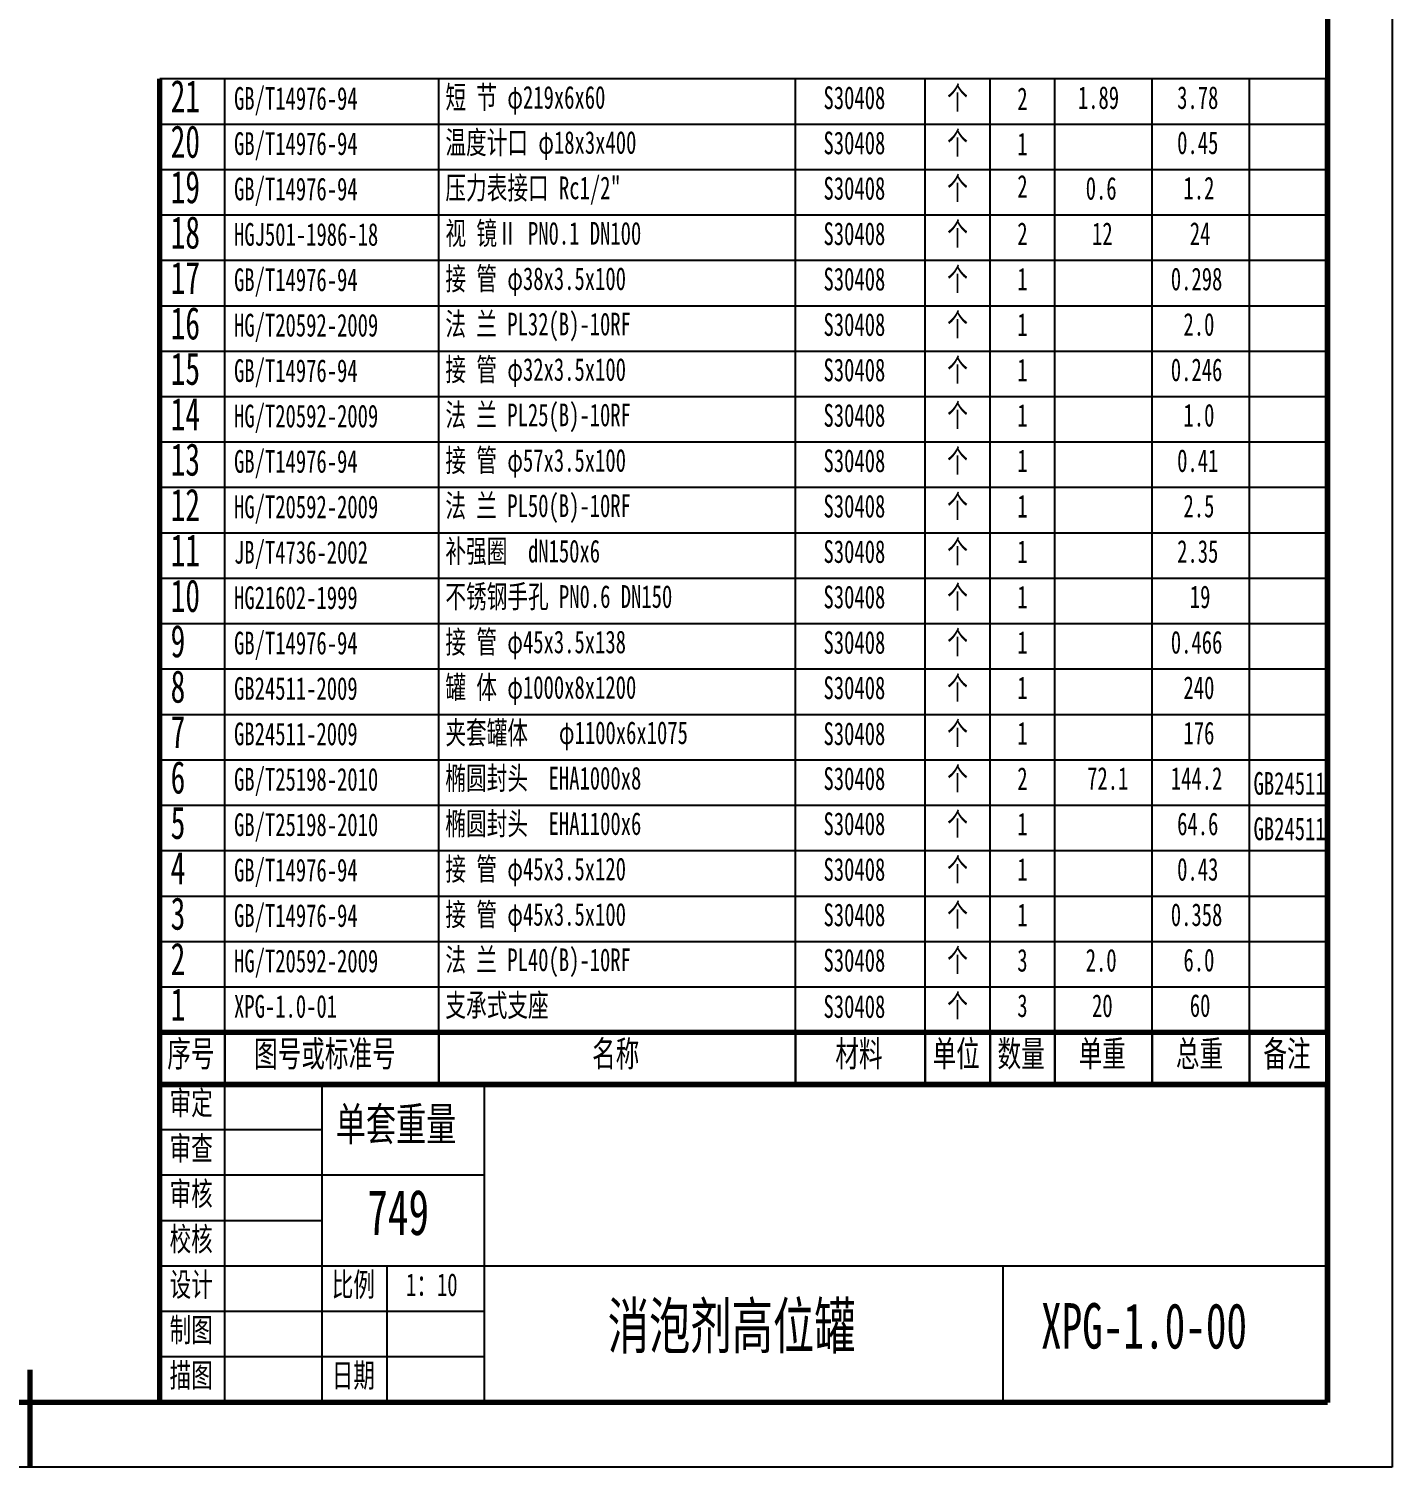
# Model space of a CAD drawing. Header units: millimetres. Extents: x -3150 to 3150, y -4455 to 4455.
# Drawn here: x -3 to 3150, y -4455 to -1129 of the extents above; entities that cross this region are included whole.
import ezdxf

# ---------------------------------------------------------------- set-up
doc = ezdxf.new("R2010")
doc.units = ezdxf.units.MM
for name, color, linetype, lineweight in [('CAXA0', 7, 'Continuous', 70), ('CAXA3', 7, 'Continuous', 25), ('CAXA4', 3, 'Continuous', 25)]:
    doc.layers.add(name, color=color, linetype=linetype, lineweight=lineweight)
doc.styles.add('UserTxtStyle9', font='SIMFANG.TTF', dxfattribs={"width": 0.667})
doc.styles.add('标准', font='SIMFANG.TTF', dxfattribs={"width": 0.667})

# ---------------------------------------------------------------- blocks, each defined once
blk = doc.blocks.new('CAXBLOCK0', base_point=(3000, -4305))
at = {"layer": 'CAXA0', "color": 0, "linetype": 'Continuous', "lineweight": 25}
for p, q in [((3150, 4455), (3150, -4455)), ((3150, -4455), (-3150, -4455))]:
    blk.add_line(p, q, dxfattribs=at)
at = {"layer": 'CAXA0', "color": 0, "linetype": 'Continuous', "lineweight": 70}
for p, q in [((3000, 4305), (3000, -4305)), ((0, -4455), (0, -4230)), ((3000, -4305), (-2775, -4305))]:
    blk.add_line(p, q, dxfattribs=at)
blk = doc.blocks.new('CAXBLOCK147')
at = {"layer": 'CAXA0', "color": 0, "linetype": 'Continuous', "lineweight": 70}
for p, q in [((300, -3569.894985), (300, -3449.894985)), ((450, -3449.894985), (300, -3449.894985)), ((300, -3569.894985), (450, -3569.894985))]:
    blk.add_line(p, q, dxfattribs=at)
at = {"layer": 'CAXA0', "color": 0, "linetype": 'Continuous', "lineweight": 25}
blk.add_line((450, -3449.894985), (450, -3569.894985), dxfattribs=at)
at = {"layer": 'CAXA0', "color": 0, "linetype": 'Continuous', "lineweight": 25, "insert": (317.1726, -3468.794985), "char_height": 60, "attachment_point": 1, "style": 'UserTxtStyle9'}
blk.add_mtext('\\fFangSong_GB2312|b0|i0|p34;序号', dxfattribs=at)
blk = doc.blocks.new('CAXBLOCK148')
at = {"layer": 'CAXA0', "color": 0, "linetype": 'Continuous', "lineweight": 25}
for p, q in [((450, -3569.894985), (450, -3449.894985)), ((945, -3449.894985), (945, -3569.894985))]:
    blk.add_line(p, q, dxfattribs=at)
at = {"layer": 'CAXA0', "color": 0, "linetype": 'Continuous', "lineweight": 70}
for p, q in [((945, -3449.894985), (450, -3449.894985)), ((450, -3569.894985), (945, -3569.894985))]:
    blk.add_line(p, q, dxfattribs=at)
at = {"layer": 'CAXA0', "color": 0, "linetype": 'Continuous', "lineweight": 25, "insert": (518.0178, -3468.794985), "char_height": 60, "attachment_point": 1, "style": 'UserTxtStyle9'}
blk.add_mtext('\\fFangSong_GB2312|b0|i0|p34;图号或标准号', dxfattribs=at)
blk = doc.blocks.new('CAXBLOCK149')
at = {"layer": 'CAXA0', "color": 0, "linetype": 'Continuous', "lineweight": 25}
for p, q in [((945, -3569.894985), (945, -3449.894985)), ((1770, -3449.894985), (1770, -3569.894985))]:
    blk.add_line(p, q, dxfattribs=at)
at = {"layer": 'CAXA0', "color": 0, "linetype": 'Continuous', "lineweight": 70}
for p, q in [((1770, -3449.894985), (945, -3449.894985)), ((945, -3569.894985), (1770, -3569.894985))]:
    blk.add_line(p, q, dxfattribs=at)
at = {"layer": 'CAXA0', "color": 0, "linetype": 'Continuous', "lineweight": 25, "insert": (1299.6726, -3468.794985), "char_height": 60, "attachment_point": 1, "style": 'UserTxtStyle9'}
blk.add_mtext('\\fFangSong_GB2312|b0|i0|p34;名称', dxfattribs=at)
blk = doc.blocks.new('CAXBLOCK150')
at = {"layer": 'CAXA0', "color": 0, "linetype": 'Continuous', "lineweight": 25}
for p, q in [((1770, -3569.894985), (1770, -3449.894985)), ((2070, -3449.894985), (2070, -3569.894985))]:
    blk.add_line(p, q, dxfattribs=at)
at = {"layer": 'CAXA0', "color": 0, "linetype": 'Continuous', "lineweight": 70}
for p, q in [((2070, -3449.894985), (1770, -3449.894985)), ((1770, -3569.894985), (2070, -3569.894985))]:
    blk.add_line(p, q, dxfattribs=at)
at = {"layer": 'CAXA0', "color": 0, "linetype": 'Continuous', "lineweight": 25, "insert": (1862.1726, -3468.794985), "char_height": 60, "attachment_point": 1, "style": 'UserTxtStyle9'}
blk.add_mtext('\\fFangSong_GB2312|b0|i0|p34;材料', dxfattribs=at)
blk = doc.blocks.new('CAXBLOCK151')
at = {"layer": 'CAXA0', "color": 0, "linetype": 'Continuous', "lineweight": 25}
for p, q in [((2070, -3569.894985), (2070, -3449.894985)), ((2220, -3449.894985), (2220, -3569.894985))]:
    blk.add_line(p, q, dxfattribs=at)
at = {"layer": 'CAXA0', "color": 0, "linetype": 'Continuous', "lineweight": 70}
for p, q in [((2220, -3449.894985), (2070, -3449.894985)), ((2070, -3569.894985), (2220, -3569.894985))]:
    blk.add_line(p, q, dxfattribs=at)
at = {"layer": 'CAXA0', "color": 0, "linetype": 'Continuous', "lineweight": 25, "insert": (2087.1726, -3468.794985), "char_height": 60, "attachment_point": 1, "style": 'UserTxtStyle9'}
blk.add_mtext('\\fFangSong_GB2312|b0|i0|p34;单位', dxfattribs=at)
blk = doc.blocks.new('CAXBLOCK152')
at = {"layer": 'CAXA0', "color": 0, "linetype": 'Continuous', "lineweight": 25}
for p, q in [((2220, -3569.894985), (2220, -3449.894985)), ((2370, -3449.894985), (2370, -3569.894985))]:
    blk.add_line(p, q, dxfattribs=at)
at = {"layer": 'CAXA0', "color": 0, "linetype": 'Continuous', "lineweight": 70}
for p, q in [((2370, -3449.894985), (2220, -3449.894985)), ((2220, -3569.894985), (2370, -3569.894985))]:
    blk.add_line(p, q, dxfattribs=at)
at = {"layer": 'CAXA0', "color": 0, "linetype": 'Continuous', "lineweight": 25, "insert": (2237.1726, -3468.794985), "char_height": 60, "attachment_point": 1, "style": 'UserTxtStyle9'}
blk.add_mtext('\\fFangSong_GB2312|b0|i0|p34;数量', dxfattribs=at)
blk = doc.blocks.new('CAXBLOCK153')
at = {"layer": 'CAXA0', "color": 0, "linetype": 'Continuous', "lineweight": 25}
for p, q in [((2370, -3569.894985), (2370, -3449.894985)), ((2595, -3449.894985), (2595, -3569.894985))]:
    blk.add_line(p, q, dxfattribs=at)
at = {"layer": 'CAXA0', "color": 0, "linetype": 'Continuous', "lineweight": 70}
for p, q in [((2595, -3449.894985), (2370, -3449.894985)), ((2370, -3569.894985), (2595, -3569.894985))]:
    blk.add_line(p, q, dxfattribs=at)
at = {"layer": 'CAXA0', "color": 0, "linetype": 'Continuous', "lineweight": 25, "insert": (2424.6726, -3468.794985), "char_height": 60, "attachment_point": 1, "style": 'UserTxtStyle9'}
blk.add_mtext('\\fFangSong_GB2312|b0|i0|p34;单重', dxfattribs=at)
blk = doc.blocks.new('CAXBLOCK154')
at = {"layer": 'CAXA0', "color": 0, "linetype": 'Continuous', "lineweight": 25}
for p, q in [((2595, -3569.894985), (2595, -3449.894985)), ((2820, -3449.894985), (2820, -3569.894985))]:
    blk.add_line(p, q, dxfattribs=at)
at = {"layer": 'CAXA0', "color": 0, "linetype": 'Continuous', "lineweight": 70}
for p, q in [((2820, -3449.894985), (2595, -3449.894985)), ((2595, -3569.894985), (2820, -3569.894985))]:
    blk.add_line(p, q, dxfattribs=at)
at = {"layer": 'CAXA0', "color": 0, "linetype": 'Continuous', "lineweight": 25, "insert": (2649.6726, -3468.794985), "char_height": 60, "attachment_point": 1, "style": 'UserTxtStyle9'}
blk.add_mtext('\\fFangSong_GB2312|b0|i0|p34;总重', dxfattribs=at)
blk = doc.blocks.new('CAXBLOCK155')
at = {"layer": 'CAXA0', "color": 0, "linetype": 'Continuous', "lineweight": 25}
blk.add_line((2820, -3569.894985), (2820, -3449.894985), dxfattribs=at)
at = {"layer": 'CAXA0', "color": 0, "linetype": 'Continuous', "lineweight": 70}
for p, q in [((3000, -3449.894985), (2820, -3449.894985)), ((3000, -3449.894985), (3000, -3569.894985)), ((2820, -3569.894985), (3000, -3569.894985))]:
    blk.add_line(p, q, dxfattribs=at)
at = {"layer": 'CAXA0', "color": 0, "linetype": 'Continuous', "lineweight": 25, "insert": (2852.1726, -3468.794985), "char_height": 60, "attachment_point": 1, "style": 'UserTxtStyle9'}
blk.add_mtext('\\fFangSong_GB2312|b0|i0|p34;备注', dxfattribs=at)
blk = doc.blocks.new('CAXBLOCK146', base_point=(300, -3569.9))
at = {"layer": 'CAXA0', "linetype": 'Continuous', "lineweight": 18}
for name in ['CAXBLOCK147', 'CAXBLOCK148', 'CAXBLOCK149', 'CAXBLOCK150', 'CAXBLOCK151', 'CAXBLOCK152', 'CAXBLOCK153', 'CAXBLOCK154', 'CAXBLOCK155']:
    blk.add_blockref(name, (0, 0), dxfattribs=at)
blk = doc.blocks.new('CAXBLOCK156', base_point=(300, -3449.894985))
at = {"layer": 'CAXA0', "color": 0, "linetype": 'Continuous', "lineweight": 25}
for p, q in [((3000, -3344.894985), (300, -3344.894985)), ((450, -3449.894985), (450, -3344.894985)), ((945, -3449.894985), (945, -3344.894985)), ((1770, -3449.894985), (1770, -3344.894985)), ((2070, -3449.894985), (2070, -3344.894985)), ((2220, -3449.894985), (2220, -3344.894985)), ((2370, -3449.894985), (2370, -3344.894985)), ((2595, -3449.894985), (2595, -3344.894985)), ((2820, -3449.894985), (2820, -3344.894985)), ((3000, -3449.894985), (300, -3449.894985))]:
    blk.add_line(p, q, dxfattribs=at)
at = {"layer": 'CAXA0', "color": 0, "linetype": 'Continuous', "lineweight": 70}
for p, q in [((300, -3449.894985), (300, -3344.894985)), ((3000, -3449.894985), (3000, -3344.894985))]:
    blk.add_line(p, q, dxfattribs=at)
at = {"layer": 'CAXA0', "color": 0, "linetype": 'Continuous', "lineweight": 25, "insert": (324.9, -3347.144985), "char_height": 75, "attachment_point": 1, "style": 'UserTxtStyle9'}
blk.add_mtext('\\fFangSong_GB2312|b0|i0|p34;1', dxfattribs=at)
blk = doc.blocks.new('CAXBLOCK157', base_point=(300, -3344.894985))
at = {"layer": 'CAXA0', "color": 0, "linetype": 'Continuous', "lineweight": 25}
for p, q in [((3000, -3239.894985), (300, -3239.894985)), ((450, -3344.894985), (450, -3239.894985)), ((945, -3344.894985), (945, -3239.894985)), ((1770, -3344.894985), (1770, -3239.894985)), ((2070, -3344.894985), (2070, -3239.894985)), ((2220, -3344.894985), (2220, -3239.894985)), ((2370, -3344.894985), (2370, -3239.894985)), ((2595, -3344.894985), (2595, -3239.894985)), ((2820, -3344.894985), (2820, -3239.894985)), ((3000, -3344.894985), (300, -3344.894985))]:
    blk.add_line(p, q, dxfattribs=at)
at = {"layer": 'CAXA0', "color": 0, "linetype": 'Continuous', "lineweight": 70}
for p, q in [((300, -3344.894985), (300, -3239.894985)), ((3000, -3344.894985), (3000, -3239.894985))]:
    blk.add_line(p, q, dxfattribs=at)
at = {"layer": 'CAXA0', "color": 0, "linetype": 'Continuous', "lineweight": 25, "insert": (324.9, -3242.144985), "char_height": 75, "attachment_point": 1, "style": 'UserTxtStyle9'}
blk.add_mtext('\\fFangSong_GB2312|b0|i0|p34;2', dxfattribs=at)
blk = doc.blocks.new('CAXBLOCK158', base_point=(300, -3239.894985))
at = {"layer": 'CAXA0', "color": 0, "linetype": 'Continuous', "lineweight": 25}
for p, q in [((3000, -3134.894985), (300, -3134.894985)), ((450, -3239.894985), (450, -3134.894985)), ((945, -3239.894985), (945, -3134.894985)), ((1770, -3239.894985), (1770, -3134.894985)), ((2070, -3239.894985), (2070, -3134.894985)), ((2220, -3239.894985), (2220, -3134.894985)), ((2370, -3239.894985), (2370, -3134.894985)), ((2595, -3239.894985), (2595, -3134.894985)), ((2820, -3239.894985), (2820, -3134.894985)), ((3000, -3239.894985), (300, -3239.894985))]:
    blk.add_line(p, q, dxfattribs=at)
at = {"layer": 'CAXA0', "color": 0, "linetype": 'Continuous', "lineweight": 70}
for p, q in [((300, -3239.894985), (300, -3134.894985)), ((3000, -3239.894985), (3000, -3134.894985))]:
    blk.add_line(p, q, dxfattribs=at)
at = {"layer": 'CAXA0', "color": 0, "linetype": 'Continuous', "lineweight": 25, "insert": (324.9, -3137.144985), "char_height": 75, "attachment_point": 1, "style": 'UserTxtStyle9'}
blk.add_mtext('\\fFangSong_GB2312|b0|i0|p34;3', dxfattribs=at)
blk = doc.blocks.new('CAXBLOCK159', base_point=(300, -3134.894985))
at = {"layer": 'CAXA0', "color": 0, "linetype": 'Continuous', "lineweight": 25}
for p, q in [((3000, -3029.894985), (300, -3029.894985)), ((450, -3134.894985), (450, -3029.894985)), ((945, -3134.894985), (945, -3029.894985)), ((1770, -3134.894985), (1770, -3029.894985)), ((2070, -3134.894985), (2070, -3029.894985)), ((2220, -3134.894985), (2220, -3029.894985)), ((2370, -3134.894985), (2370, -3029.894985)), ((2595, -3134.894985), (2595, -3029.894985)), ((2820, -3134.894985), (2820, -3029.894985)), ((3000, -3134.894985), (300, -3134.894985))]:
    blk.add_line(p, q, dxfattribs=at)
at = {"layer": 'CAXA0', "color": 0, "linetype": 'Continuous', "lineweight": 70}
for p, q in [((300, -3134.894985), (300, -3029.894985)), ((3000, -3134.894985), (3000, -3029.894985))]:
    blk.add_line(p, q, dxfattribs=at)
at = {"layer": 'CAXA0', "color": 0, "linetype": 'Continuous', "lineweight": 25, "insert": (324.9, -3032.144985), "char_height": 75, "attachment_point": 1, "style": 'UserTxtStyle9'}
blk.add_mtext('\\fFangSong_GB2312|b0|i0|p34;4', dxfattribs=at)
blk = doc.blocks.new('CAXBLOCK160', base_point=(300, -3029.894985))
at = {"layer": 'CAXA0', "color": 0, "linetype": 'Continuous', "lineweight": 25}
for p, q in [((3000, -2924.894985), (300, -2924.894985)), ((450, -3029.894985), (450, -2924.894985)), ((945, -3029.894985), (945, -2924.894985)), ((1770, -3029.894985), (1770, -2924.894985)), ((2070, -3029.894985), (2070, -2924.894985)), ((2220, -3029.894985), (2220, -2924.894985)), ((2370, -3029.894985), (2370, -2924.894985)), ((2595, -3029.894985), (2595, -2924.894985)), ((2820, -3029.894985), (2820, -2924.894985)), ((3000, -3029.894985), (300, -3029.894985))]:
    blk.add_line(p, q, dxfattribs=at)
at = {"layer": 'CAXA0', "color": 0, "linetype": 'Continuous', "lineweight": 70}
for p, q in [((300, -3029.894985), (300, -2924.894985)), ((3000, -3029.894985), (3000, -2924.894985))]:
    blk.add_line(p, q, dxfattribs=at)
at = {"layer": 'CAXA0', "color": 0, "linetype": 'Continuous', "lineweight": 25, "insert": (324.9, -2927.144985), "char_height": 75, "attachment_point": 1, "style": 'UserTxtStyle9'}
blk.add_mtext('\\fFangSong_GB2312|b0|i0|p34;5', dxfattribs=at)
blk = doc.blocks.new('CAXBLOCK161', base_point=(300, -2924.894985))
at = {"layer": 'CAXA0', "color": 0, "linetype": 'Continuous', "lineweight": 25}
for p, q in [((3000, -2819.894985), (300, -2819.894985)), ((450, -2924.894985), (450, -2819.894985)), ((945, -2924.894985), (945, -2819.894985)), ((1770, -2924.894985), (1770, -2819.894985)), ((2070, -2924.894985), (2070, -2819.894985)), ((2220, -2924.894985), (2220, -2819.894985)), ((2370, -2924.894985), (2370, -2819.894985)), ((2595, -2924.894985), (2595, -2819.894985)), ((2820, -2924.894985), (2820, -2819.894985)), ((3000, -2924.894985), (300, -2924.894985))]:
    blk.add_line(p, q, dxfattribs=at)
at = {"layer": 'CAXA0', "color": 0, "linetype": 'Continuous', "lineweight": 70}
for p, q in [((300, -2924.894985), (300, -2819.894985)), ((3000, -2924.894985), (3000, -2819.894985))]:
    blk.add_line(p, q, dxfattribs=at)
at = {"layer": 'CAXA0', "color": 0, "linetype": 'Continuous', "lineweight": 25, "insert": (324.9, -2822.144985), "char_height": 75, "attachment_point": 1, "style": 'UserTxtStyle9'}
blk.add_mtext('\\fFangSong_GB2312|b0|i0|p34;6', dxfattribs=at)
blk = doc.blocks.new('CAXBLOCK162', base_point=(300, -2819.894985))
at = {"layer": 'CAXA0', "color": 0, "linetype": 'Continuous', "lineweight": 25}
for p, q in [((3000, -2714.894985), (300, -2714.894985)), ((450, -2819.894985), (450, -2714.894985)), ((945, -2819.894985), (945, -2714.894985)), ((1770, -2819.894985), (1770, -2714.894985)), ((2070, -2819.894985), (2070, -2714.894985)), ((2220, -2819.894985), (2220, -2714.894985)), ((2370, -2819.894985), (2370, -2714.894985)), ((2595, -2819.894985), (2595, -2714.894985)), ((2820, -2819.894985), (2820, -2714.894985)), ((3000, -2819.894985), (300, -2819.894985))]:
    blk.add_line(p, q, dxfattribs=at)
at = {"layer": 'CAXA0', "color": 0, "linetype": 'Continuous', "lineweight": 70}
for p, q in [((300, -2819.894985), (300, -2714.894985)), ((3000, -2819.894985), (3000, -2714.894985))]:
    blk.add_line(p, q, dxfattribs=at)
at = {"layer": 'CAXA0', "color": 0, "linetype": 'Continuous', "lineweight": 25, "insert": (324.9, -2717.144985), "char_height": 75, "attachment_point": 1, "style": 'UserTxtStyle9'}
blk.add_mtext('\\fFangSong_GB2312|b0|i0|p34;7', dxfattribs=at)
blk = doc.blocks.new('CAXBLOCK163', base_point=(300, -2714.894985))
at = {"layer": 'CAXA0', "color": 0, "linetype": 'Continuous', "lineweight": 25}
for p, q in [((3000, -2609.894985), (300, -2609.894985)), ((450, -2714.894985), (450, -2609.894985)), ((945, -2714.894985), (945, -2609.894985)), ((1770, -2714.894985), (1770, -2609.894985)), ((2070, -2714.894985), (2070, -2609.894985)), ((2220, -2714.894985), (2220, -2609.894985)), ((2370, -2714.894985), (2370, -2609.894985)), ((2595, -2714.894985), (2595, -2609.894985)), ((2820, -2714.894985), (2820, -2609.894985)), ((3000, -2714.894985), (300, -2714.894985))]:
    blk.add_line(p, q, dxfattribs=at)
at = {"layer": 'CAXA0', "color": 0, "linetype": 'Continuous', "lineweight": 70}
for p, q in [((300, -2714.894985), (300, -2609.894985)), ((3000, -2714.894985), (3000, -2609.894985))]:
    blk.add_line(p, q, dxfattribs=at)
at = {"layer": 'CAXA0', "color": 0, "linetype": 'Continuous', "lineweight": 25, "insert": (324.9, -2612.144985), "char_height": 75, "attachment_point": 1, "style": 'UserTxtStyle9'}
blk.add_mtext('\\fFangSong_GB2312|b0|i0|p34;8', dxfattribs=at)
blk = doc.blocks.new('CAXBLOCK164', base_point=(300, -2609.894985))
at = {"layer": 'CAXA0', "color": 0, "linetype": 'Continuous', "lineweight": 25}
for p, q in [((3000, -2504.894985), (300, -2504.894985)), ((450, -2609.894985), (450, -2504.894985)), ((945, -2609.894985), (945, -2504.894985)), ((1770, -2609.894985), (1770, -2504.894985)), ((2070, -2609.894985), (2070, -2504.894985)), ((2220, -2609.894985), (2220, -2504.894985)), ((2370, -2609.894985), (2370, -2504.894985)), ((2595, -2609.894985), (2595, -2504.894985)), ((2820, -2609.894985), (2820, -2504.894985)), ((3000, -2609.894985), (300, -2609.894985))]:
    blk.add_line(p, q, dxfattribs=at)
at = {"layer": 'CAXA0', "color": 0, "linetype": 'Continuous', "lineweight": 70}
for p, q in [((300, -2609.894985), (300, -2504.894985)), ((3000, -2609.894985), (3000, -2504.894985))]:
    blk.add_line(p, q, dxfattribs=at)
at = {"layer": 'CAXA0', "color": 0, "linetype": 'Continuous', "lineweight": 25, "insert": (324.9, -2507.144985), "char_height": 75, "attachment_point": 1, "style": 'UserTxtStyle9'}
blk.add_mtext('\\fFangSong_GB2312|b0|i0|p34;9', dxfattribs=at)
blk = doc.blocks.new('CAXBLOCK165', base_point=(300, -2504.894985))
at = {"layer": 'CAXA0', "color": 0, "linetype": 'Continuous', "lineweight": 25}
for p, q in [((3000, -2399.894985), (300, -2399.894985)), ((450, -2504.894985), (450, -2399.894985)), ((945, -2504.894985), (945, -2399.894985)), ((1770, -2504.894985), (1770, -2399.894985)), ((2070, -2504.894985), (2070, -2399.894985)), ((2220, -2504.894985), (2220, -2399.894985)), ((2370, -2504.894985), (2370, -2399.894985)), ((2595, -2504.894985), (2595, -2399.894985)), ((2820, -2504.894985), (2820, -2399.894985)), ((3000, -2504.894985), (300, -2504.894985))]:
    blk.add_line(p, q, dxfattribs=at)
at = {"layer": 'CAXA0', "color": 0, "linetype": 'Continuous', "lineweight": 70}
for p, q in [((300, -2504.894985), (300, -2399.894985)), ((3000, -2504.894985), (3000, -2399.894985))]:
    blk.add_line(p, q, dxfattribs=at)
at = {"layer": 'CAXA0', "color": 0, "linetype": 'Continuous', "lineweight": 25, "insert": (324.9, -2402.144985), "char_height": 75, "attachment_point": 1, "style": 'UserTxtStyle9'}
blk.add_mtext('\\fFangSong_GB2312|b0|i0|p34;10', dxfattribs=at)
blk = doc.blocks.new('CAXBLOCK166', base_point=(300, -2399.894985))
at = {"layer": 'CAXA0', "color": 0, "linetype": 'Continuous', "lineweight": 25}
for p, q in [((3000, -2294.894985), (300, -2294.894985)), ((450, -2399.894985), (450, -2294.894985)), ((945, -2399.894985), (945, -2294.894985)), ((1770, -2399.894985), (1770, -2294.894985)), ((2070, -2399.894985), (2070, -2294.894985)), ((2220, -2399.894985), (2220, -2294.894985)), ((2370, -2399.894985), (2370, -2294.894985)), ((2595, -2399.894985), (2595, -2294.894985)), ((2820, -2399.894985), (2820, -2294.894985)), ((3000, -2399.894985), (300, -2399.894985))]:
    blk.add_line(p, q, dxfattribs=at)
at = {"layer": 'CAXA0', "color": 0, "linetype": 'Continuous', "lineweight": 70}
for p, q in [((300, -2399.894985), (300, -2294.894985)), ((3000, -2399.894985), (3000, -2294.894985))]:
    blk.add_line(p, q, dxfattribs=at)
at = {"layer": 'CAXA0', "color": 0, "linetype": 'Continuous', "lineweight": 25, "insert": (324.9, -2297.144985), "char_height": 75, "attachment_point": 1, "style": 'UserTxtStyle9'}
blk.add_mtext('\\fFangSong_GB2312|b0|i0|p34;11', dxfattribs=at)
blk = doc.blocks.new('CAXBLOCK167', base_point=(300, -2294.894985))
at = {"layer": 'CAXA0', "color": 0, "linetype": 'Continuous', "lineweight": 25}
for p, q in [((3000, -2189.894985), (300, -2189.894985)), ((450, -2294.894985), (450, -2189.894985)), ((945, -2294.894985), (945, -2189.894985)), ((1770, -2294.894985), (1770, -2189.894985)), ((2070, -2294.894985), (2070, -2189.894985)), ((2220, -2294.894985), (2220, -2189.894985)), ((2370, -2294.894985), (2370, -2189.894985)), ((2595, -2294.894985), (2595, -2189.894985)), ((2820, -2294.894985), (2820, -2189.894985)), ((3000, -2294.894985), (300, -2294.894985))]:
    blk.add_line(p, q, dxfattribs=at)
at = {"layer": 'CAXA0', "color": 0, "linetype": 'Continuous', "lineweight": 70}
for p, q in [((300, -2294.894985), (300, -2189.894985)), ((3000, -2294.894985), (3000, -2189.894985))]:
    blk.add_line(p, q, dxfattribs=at)
at = {"layer": 'CAXA0', "color": 0, "linetype": 'Continuous', "lineweight": 25, "insert": (324.9, -2192.144985), "char_height": 75, "attachment_point": 1, "style": 'UserTxtStyle9'}
blk.add_mtext('\\fFangSong_GB2312|b0|i0|p34;12', dxfattribs=at)
blk = doc.blocks.new('CAXBLOCK168', base_point=(300, -2189.894985))
at = {"layer": 'CAXA0', "color": 0, "linetype": 'Continuous', "lineweight": 25}
for p, q in [((3000, -2084.894985), (300, -2084.894985)), ((450, -2189.894985), (450, -2084.894985)), ((945, -2189.894985), (945, -2084.894985)), ((1770, -2189.894985), (1770, -2084.894985)), ((2070, -2189.894985), (2070, -2084.894985)), ((2220, -2189.894985), (2220, -2084.894985)), ((2370, -2189.894985), (2370, -2084.894985)), ((2595, -2189.894985), (2595, -2084.894985)), ((2820, -2189.894985), (2820, -2084.894985)), ((3000, -2189.894985), (300, -2189.894985))]:
    blk.add_line(p, q, dxfattribs=at)
at = {"layer": 'CAXA0', "color": 0, "linetype": 'Continuous', "lineweight": 70}
for p, q in [((300, -2189.894985), (300, -2084.894985)), ((3000, -2189.894985), (3000, -2084.894985))]:
    blk.add_line(p, q, dxfattribs=at)
at = {"layer": 'CAXA0', "color": 0, "linetype": 'Continuous', "lineweight": 25, "insert": (324.9, -2087.144985), "char_height": 75, "attachment_point": 1, "style": 'UserTxtStyle9'}
blk.add_mtext('\\fFangSong_GB2312|b0|i0|p34;13', dxfattribs=at)
blk = doc.blocks.new('CAXBLOCK169', base_point=(300, -2084.894985))
at = {"layer": 'CAXA0', "color": 0, "linetype": 'Continuous', "lineweight": 25}
for p, q in [((3000, -1979.894985), (300, -1979.894985)), ((450, -2084.894985), (450, -1979.894985)), ((945, -2084.894985), (945, -1979.894985)), ((1770, -2084.894985), (1770, -1979.894985)), ((2070, -2084.894985), (2070, -1979.894985)), ((2220, -2084.894985), (2220, -1979.894985)), ((2370, -2084.894985), (2370, -1979.894985)), ((2595, -2084.894985), (2595, -1979.894985)), ((2820, -2084.894985), (2820, -1979.894985)), ((3000, -2084.894985), (300, -2084.894985))]:
    blk.add_line(p, q, dxfattribs=at)
at = {"layer": 'CAXA0', "color": 0, "linetype": 'Continuous', "lineweight": 70}
for p, q in [((300, -2084.894985), (300, -1979.894985)), ((3000, -2084.894985), (3000, -1979.894985))]:
    blk.add_line(p, q, dxfattribs=at)
at = {"layer": 'CAXA0', "color": 0, "linetype": 'Continuous', "lineweight": 25, "insert": (324.9, -1982.144985), "char_height": 75, "attachment_point": 1, "style": 'UserTxtStyle9'}
blk.add_mtext('\\fFangSong_GB2312|b0|i0|p34;14', dxfattribs=at)
blk = doc.blocks.new('CAXBLOCK170', base_point=(300, -1979.894985))
at = {"layer": 'CAXA0', "color": 0, "linetype": 'Continuous', "lineweight": 25}
for p, q in [((3000, -1874.894985), (300, -1874.894985)), ((450, -1979.894985), (450, -1874.894985)), ((945, -1979.894985), (945, -1874.894985)), ((1770, -1979.894985), (1770, -1874.894985)), ((2070, -1979.894985), (2070, -1874.894985)), ((2220, -1979.894985), (2220, -1874.894985)), ((2370, -1979.894985), (2370, -1874.894985)), ((2595, -1979.894985), (2595, -1874.894985)), ((2820, -1979.894985), (2820, -1874.894985)), ((3000, -1979.894985), (300, -1979.894985))]:
    blk.add_line(p, q, dxfattribs=at)
at = {"layer": 'CAXA0', "color": 0, "linetype": 'Continuous', "lineweight": 70}
for p, q in [((300, -1979.894985), (300, -1874.894985)), ((3000, -1979.894985), (3000, -1874.894985))]:
    blk.add_line(p, q, dxfattribs=at)
at = {"layer": 'CAXA0', "color": 0, "linetype": 'Continuous', "lineweight": 25, "insert": (324.9, -1877.144985), "char_height": 75, "attachment_point": 1, "style": 'UserTxtStyle9'}
blk.add_mtext('\\fFangSong_GB2312|b0|i0|p34;15', dxfattribs=at)
blk = doc.blocks.new('CAXBLOCK171', base_point=(300, -1874.894985))
at = {"layer": 'CAXA0', "color": 0, "linetype": 'Continuous', "lineweight": 25}
for p, q in [((3000, -1769.894985), (300, -1769.894985)), ((450, -1874.894985), (450, -1769.894985)), ((945, -1874.894985), (945, -1769.894985)), ((1770, -1874.894985), (1770, -1769.894985)), ((2070, -1874.894985), (2070, -1769.894985)), ((2220, -1874.894985), (2220, -1769.894985)), ((2370, -1874.894985), (2370, -1769.894985)), ((2595, -1874.894985), (2595, -1769.894985)), ((2820, -1874.894985), (2820, -1769.894985)), ((3000, -1874.894985), (300, -1874.894985))]:
    blk.add_line(p, q, dxfattribs=at)
at = {"layer": 'CAXA0', "color": 0, "linetype": 'Continuous', "lineweight": 70}
for p, q in [((300, -1874.894985), (300, -1769.894985)), ((3000, -1874.894985), (3000, -1769.894985))]:
    blk.add_line(p, q, dxfattribs=at)
at = {"layer": 'CAXA0', "color": 0, "linetype": 'Continuous', "lineweight": 25, "insert": (324.9, -1772.144985), "char_height": 75, "attachment_point": 1, "style": 'UserTxtStyle9'}
blk.add_mtext('\\fFangSong_GB2312|b0|i0|p34;16', dxfattribs=at)
blk = doc.blocks.new('CAXBLOCK172', base_point=(300, -1769.894985))
at = {"layer": 'CAXA0', "color": 0, "linetype": 'Continuous', "lineweight": 25}
for p, q in [((3000, -1664.894985), (300, -1664.894985)), ((450, -1769.894985), (450, -1664.894985)), ((945, -1769.894985), (945, -1664.894985)), ((1770, -1769.894985), (1770, -1664.894985)), ((2070, -1769.894985), (2070, -1664.894985)), ((2220, -1769.894985), (2220, -1664.894985)), ((2370, -1769.894985), (2370, -1664.894985)), ((2595, -1769.894985), (2595, -1664.894985)), ((2820, -1769.894985), (2820, -1664.894985)), ((3000, -1769.894985), (300, -1769.894985))]:
    blk.add_line(p, q, dxfattribs=at)
at = {"layer": 'CAXA0', "color": 0, "linetype": 'Continuous', "lineweight": 70}
for p, q in [((300, -1769.894985), (300, -1664.894985)), ((3000, -1769.894985), (3000, -1664.894985))]:
    blk.add_line(p, q, dxfattribs=at)
at = {"layer": 'CAXA0', "color": 0, "linetype": 'Continuous', "lineweight": 25, "insert": (324.9, -1667.144985), "char_height": 75, "attachment_point": 1, "style": 'UserTxtStyle9'}
blk.add_mtext('\\fFangSong_GB2312|b0|i0|p34;17', dxfattribs=at)
blk = doc.blocks.new('CAXBLOCK173', base_point=(300, -1664.894985))
at = {"layer": 'CAXA0', "color": 0, "linetype": 'Continuous', "lineweight": 25}
for p, q in [((3000, -1559.894985), (300, -1559.894985)), ((450, -1664.894985), (450, -1559.894985)), ((945, -1664.894985), (945, -1559.894985)), ((1770, -1664.894985), (1770, -1559.894985)), ((2070, -1664.894985), (2070, -1559.894985)), ((2220, -1664.894985), (2220, -1559.894985)), ((2370, -1664.894985), (2370, -1559.894985)), ((2595, -1664.894985), (2595, -1559.894985)), ((2820, -1664.894985), (2820, -1559.894985)), ((3000, -1664.894985), (300, -1664.894985))]:
    blk.add_line(p, q, dxfattribs=at)
at = {"layer": 'CAXA0', "color": 0, "linetype": 'Continuous', "lineweight": 70}
for p, q in [((300, -1664.894985), (300, -1559.894985)), ((3000, -1664.894985), (3000, -1559.894985))]:
    blk.add_line(p, q, dxfattribs=at)
at = {"layer": 'CAXA0', "color": 0, "linetype": 'Continuous', "lineweight": 25, "insert": (324.9, -1562.144985), "char_height": 75, "attachment_point": 1, "style": 'UserTxtStyle9'}
blk.add_mtext('\\fFangSong_GB2312|b0|i0|p34;18', dxfattribs=at)
blk = doc.blocks.new('CAXBLOCK174', base_point=(300, -1559.894985))
at = {"layer": 'CAXA0', "color": 0, "linetype": 'Continuous', "lineweight": 25}
for p, q in [((3000, -1454.894985), (300, -1454.894985)), ((450, -1559.894985), (450, -1454.894985)), ((945, -1559.894985), (945, -1454.894985)), ((1770, -1559.894985), (1770, -1454.894985)), ((2070, -1559.894985), (2070, -1454.894985)), ((2220, -1559.894985), (2220, -1454.894985)), ((2370, -1559.894985), (2370, -1454.894985)), ((2595, -1559.894985), (2595, -1454.894985)), ((2820, -1559.894985), (2820, -1454.894985)), ((3000, -1559.894985), (300, -1559.894985))]:
    blk.add_line(p, q, dxfattribs=at)
at = {"layer": 'CAXA0', "color": 0, "linetype": 'Continuous', "lineweight": 70}
for p, q in [((300, -1559.894985), (300, -1454.894985)), ((3000, -1559.894985), (3000, -1454.894985))]:
    blk.add_line(p, q, dxfattribs=at)
at = {"layer": 'CAXA0', "color": 0, "linetype": 'Continuous', "lineweight": 25, "insert": (324.9, -1457.144985), "char_height": 75, "attachment_point": 1, "style": 'UserTxtStyle9'}
blk.add_mtext('\\fFangSong_GB2312|b0|i0|p34;19', dxfattribs=at)
blk = doc.blocks.new('CAXBLOCK175', base_point=(300, -1454.894985))
at = {"layer": 'CAXA0', "color": 0, "linetype": 'Continuous', "lineweight": 25}
for p, q in [((3000, -1349.894985), (300, -1349.894985)), ((450, -1454.894985), (450, -1349.894985)), ((945, -1454.894985), (945, -1349.894985)), ((1770, -1454.894985), (1770, -1349.894985)), ((2070, -1454.894985), (2070, -1349.894985)), ((2220, -1454.894985), (2220, -1349.894985)), ((2370, -1454.894985), (2370, -1349.894985)), ((2595, -1454.894985), (2595, -1349.894985)), ((2820, -1454.894985), (2820, -1349.894985)), ((3000, -1454.894985), (300, -1454.894985))]:
    blk.add_line(p, q, dxfattribs=at)
at = {"layer": 'CAXA0', "color": 0, "linetype": 'Continuous', "lineweight": 70}
for p, q in [((300, -1454.894985), (300, -1349.894985)), ((3000, -1454.894985), (3000, -1349.894985))]:
    blk.add_line(p, q, dxfattribs=at)
at = {"layer": 'CAXA0', "color": 0, "linetype": 'Continuous', "lineweight": 25, "insert": (324.9, -1352.144985), "char_height": 75, "attachment_point": 1, "style": 'UserTxtStyle9'}
blk.add_mtext('\\fFangSong_GB2312|b0|i0|p34;20', dxfattribs=at)
blk = doc.blocks.new('CAXBLOCK176', base_point=(300, -1349.894985))
at = {"layer": 'CAXA0', "color": 0, "linetype": 'Continuous', "lineweight": 25}
for p, q in [((3000, -1244.894985), (300, -1244.894985)), ((450, -1349.894985), (450, -1244.894985)), ((945, -1349.894985), (945, -1244.894985)), ((1770, -1349.894985), (1770, -1244.894985)), ((2070, -1349.894985), (2070, -1244.894985)), ((2220, -1349.894985), (2220, -1244.894985)), ((2370, -1349.894985), (2370, -1244.894985)), ((2595, -1349.894985), (2595, -1244.894985)), ((2820, -1349.894985), (2820, -1244.894985)), ((3000, -1349.894985), (300, -1349.894985))]:
    blk.add_line(p, q, dxfattribs=at)
at = {"layer": 'CAXA0', "color": 0, "linetype": 'Continuous', "lineweight": 70}
for p, q in [((300, -1349.894985), (300, -1244.894985)), ((3000, -1349.894985), (3000, -1244.894985))]:
    blk.add_line(p, q, dxfattribs=at)
at = {"layer": 'CAXA0', "color": 0, "linetype": 'Continuous', "lineweight": 25, "insert": (324.9, -1247.144985), "char_height": 75, "attachment_point": 1, "style": 'UserTxtStyle9'}
blk.add_mtext('\\fFangSong_GB2312|b0|i0|p34;21', dxfattribs=at)
blk = doc.blocks.new('CAXBLOCK145', base_point=(0, 0))
at = {"layer": 'CAXA0', "linetype": 'Continuous', "lineweight": 18}
for name, p in [('CAXBLOCK176', (300, -1349.894985)), ('CAXBLOCK175', (300, -1454.894985)), ('CAXBLOCK174', (300, -1559.894985)), ('CAXBLOCK173', (300, -1664.894985)), ('CAXBLOCK172', (300, -1769.894985)), ('CAXBLOCK171', (300, -1874.894985)), ('CAXBLOCK170', (300, -1979.894985)), ('CAXBLOCK169', (300, -2084.894985)), ('CAXBLOCK168', (300, -2189.894985)), ('CAXBLOCK167', (300, -2294.894985)), ('CAXBLOCK166', (300, -2399.894985)), ('CAXBLOCK165', (300, -2504.894985)), ('CAXBLOCK164', (300, -2609.894985)), ('CAXBLOCK163', (300, -2714.894985)), ('CAXBLOCK162', (300, -2819.894985)), ('CAXBLOCK161', (300, -2924.894985)), ('CAXBLOCK160', (300, -3029.894985)), ('CAXBLOCK159', (300, -3134.894985)), ('CAXBLOCK158', (300, -3239.894985)), ('CAXBLOCK157', (300, -3344.894985)), ('CAXBLOCK156', (300, -3449.894985)), ('CAXBLOCK146', (300, -3569.894985))]:
    blk.add_blockref(name, p, dxfattribs=at)

msp = doc.modelspace()

# ---------------------------------------------------------------- linework, layer by layer
at = {"layer": 'CAXA3', "linetype": 'Continuous', "lineweight": 70}
for p, q in [((299.614, -3569.895), (299.614, -4305)), ((3000, -3569.895), (299.614, -3569.895)), ((3000, -4305), (3000, -3569.895)), ((3000, -4305), (299.614, -4305))]:
    msp.add_line(p, q, dxfattribs=at)
at = {"layer": 'CAXA3', "linetype": 'Continuous', "lineweight": 25}
for p, q in [((449.636, -3569.895), (449.636, -4305)), ((674.668, -3569.895), (674.668, -4305)), ((1049.721, -3569.895), (1049.721, -4305)), ((674.668, -3674.91), (299.614, -3674.91)), ((1049.721, -3779.925), (299.614, -3779.925)), ((674.668, -3884.94), (299.614, -3884.94)), ((3000, -3989.955), (299.614, -3989.955)), ((824.689, -3989.955), (824.689, -4305)), ((2249.893, -4305), (2249.893, -3989.955)), ((1049.721, -4094.97), (299.614, -4094.97)), ((1049.721, -4199.985), (299.614, -4199.985))]:
    msp.add_line(p, q, dxfattribs=at)

# ---------------------------------------------------------------- block references
at = {"layer": 'CAXA0', "linetype": 'Continuous', "lineweight": 70}
msp.add_blockref('CAXBLOCK0', (3000, -4305), dxfattribs=at)
at = {"layer": 'CAXA0', "linetype": 'Continuous', "lineweight": 18}
msp.add_blockref('CAXBLOCK145', (0, 0), dxfattribs=at)

# ---------------------------------------------------------------- texts
at = {"layer": 'CAXA4', "linetype": 'Continuous', "lineweight": 25, "attachment_point": 1, "style": '标准'}
for s, insert, char_height in [('\\fFangSong_GB2312|b0|i0|p34;GB/T14976-94', (471.595, -1263.612), 52.5), ('{\\fFangSong_GB2312|b0|i0|c134|p34;短 节 φ219x6x60}', (960.397, -1260.996), 52.5), ('\\fFangSong_GB2312|b0|i0|p34;S30408', (1834.76, -1262.043), 52.5), ('\\fFangSong_GB2312|b0|i0|p34;个', (2120.891, -1262.043), 52.5), ('\\fFangSong_GB2312|b0|i0|p34;1.89', (2422.985, -1261.648), 52.5), ('\\fFangSong_GB2312|b0|i0|p34;3.78', (2652.635, -1261.648), 52.5), ('\\fFangSong_GB2312|b0|i0|p34;2', (2282.906, -1264.43), 52.5), ('{\\fFangSong_GB2312|b0|i0|c134|p34;温度计口 φ18x3x400}', (960.397, -1365.361), 52.5), ('\\fFangSong_GB2312|b0|i0|p34;个', (2120.891, -1366.408), 52.5), ('\\fFangSong_GB2312|b0|i0|p34;GB/T14976-94', (471.595, -1367.977), 52.5), ('\\fFangSong_GB2312|b0|i0|p34;S30408', (1834.76, -1366.408), 52.5), ('\\fFangSong_GB2312|b0|i0|p34;1', (2282.906, -1368.795), 52.5), ('\\fFangSong_GB2312|b0|i0|p34;0.45', (2652.635, -1366.014), 52.5), ('{\\fFangSong_GB2312|b0|i0|c134|p34;压力表接口 Rc1/2"}', (960.397, -1470.361), 52.5), ('\\fFangSong_GB2312|b0|i0|p34;GB/T14976-94', (471.595, -1472.977), 52.5), ('\\fFangSong_GB2312|b0|i0|p34;S30408', (1834.76, -1471.408), 52.5), ('\\fFangSong_GB2312|b0|i0|p34;个', (2120.891, -1471.408), 52.5), ('\\fFangSong_GB2312|b0|i0|p34;2', (2282.906, -1466.88), 52.5), ('\\fFangSong_GB2312|b0|i0|p34;0.6', (2441.196, -1471.408), 52.5), ('\\fFangSong_GB2312|b0|i0|p34;1.2', (2667.253, -1471.014), 52.5), ('\\fFangSong_GB2312|b0|i0|p34;HGJ501-1986-18', (471.595, -1577.977), 52.5), ('{\\fFangSong_GB2312|b0|i0|c134|p34;视 镜Ⅱ PN0.1 DN100}', (960.397, -1575.361), 52.5), ('\\fFangSong_GB2312|b0|i0|p34;S30408', (1834.76, -1576.408), 52.5), ('\\fFangSong_GB2312|b0|i0|p34;个', (2120.891, -1576.408), 52.5), ('\\fFangSong_GB2312|b0|i0|p34;2', (2282.906, -1576.408), 52.5), ('\\fFangSong_GB2312|b0|i0|p34;12', (2455.814, -1576.408), 52.5), ('\\fFangSong_GB2312|b0|i0|p34;24', (2681.872, -1576.014), 52.5), ('\\fFangSong_GB2312|b0|i0|p34;GB/T14976-94', (471.595, -1682.917), 52.5), ('{\\fFangSong_GB2312|b0|i0|c134|p34;接 管 φ38x3.5x100}', (960.397, -1680.301), 52.5), ('\\fFangSong_GB2312|b0|i0|p34;S30408', (1834.76, -1681.408), 52.5), ('\\fFangSong_GB2312|b0|i0|p34;个', (2120.891, -1681.408), 52.5), ('\\fFangSong_GB2312|b0|i0|p34;1', (2282.906, -1681.378), 52.5), ('\\fFangSong_GB2312|b0|i0|p34;0.298', (2638.016, -1681.014), 52.5), ('{\\fFangSong_GB2312|b0|i0|c134|p34;HG/T20592-2009}', (471.595, -1787.917), 52.5), ('{\\fFangSong_GB2312|b0|i0|c134|p34;法 兰 PL32(B)-10RF}', (960.397, -1785.301), 52.5), ('\\fFangSong_GB2312|b0|i0|p34;S30408', (1834.76, -1786.408), 52.5), ('\\fFangSong_GB2312|b0|i0|p34;个', (2120.891, -1786.408), 52.5), ('\\fFangSong_GB2312|b0|i0|p34;1', (2282.906, -1786.378), 52.5), ('\\fFangSong_GB2312|b0|i0|p34;2.0', (2667.253, -1786.014), 52.5), ('\\fFangSong_GB2312|b0|i0|p34;GB/T14976-94', (471.595, -1892.947), 52.5), ('{\\fFangSong_GB2312|b0|i0|c134|p34;接 管 φ32x3.5x100}', (960.397, -1890.331), 52.5), ('\\fFangSong_GB2312|b0|i0|p34;S30408', (1834.76, -1891.408), 52.5), ('\\fFangSong_GB2312|b0|i0|p34;个', (2120.891, -1891.408), 52.5), ('\\fFangSong_GB2312|b0|i0|p34;1', (2282.906, -1891.408), 52.5), ('\\fFangSong_GB2312|b0|i0|p34;0.246', (2638.016, -1891.014), 52.5), ('{\\fFangSong_GB2312|b0|i0|c134|p34;HG/T20592-2009}', (471.595, -1997.947), 52.5), ('{\\fFangSong_GB2312|b0|i0|c134|p34;法 兰 PL25(B)-10RF}', (960.397, -1995.331), 52.5), ('\\fFangSong_GB2312|b0|i0|p34;S30408', (1834.76, -1996.408), 52.5), ('\\fFangSong_GB2312|b0|i0|p34;个', (2120.891, -1996.408), 52.5), ('\\fFangSong_GB2312|b0|i0|p34;1', (2282.906, -1996.408), 52.5), ('\\fFangSong_GB2312|b0|i0|p34;1.0', (2667.253, -1996.014), 52.5), ('{\\fFangSong_GB2312|b0|i0|c134|p34;接 管 φ57x3.5x100}', (960.397, -2100.361), 52.5), ('\\fFangSong_GB2312|b0|i0|p34;个', (2120.891, -2101.408), 52.5), ('\\fFangSong_GB2312|b0|i0|p34;GB/T14976-94', (471.595, -2102.977), 52.5), ('\\fFangSong_GB2312|b0|i0|p34;S30408', (1834.76, -2101.408), 52.5), ('\\fFangSong_GB2312|b0|i0|p34;1', (2282.906, -2101.408), 52.5), ('\\fFangSong_GB2312|b0|i0|p34;0.41', (2652.635, -2101.014), 52.5), ('{\\fFangSong_GB2312|b0|i0|c134|p34;HG/T20592-2009}', (471.595, -2207.977), 52.5), ('{\\fFangSong_GB2312|b0|i0|c134|p34;法 兰 PL50(B)-10RF}', (960.397, -2205.361), 52.5), ('\\fFangSong_GB2312|b0|i0|p34;S30408', (1834.76, -2206.408), 52.5), ('\\fFangSong_GB2312|b0|i0|p34;个', (2120.891, -2206.408), 52.5), ('\\fFangSong_GB2312|b0|i0|p34;1', (2282.906, -2206.408), 52.5), ('\\fFangSong_GB2312|b0|i0|p34;2.5', (2667.253, -2206.014), 52.5), ('\\fFangSong_GB2312|b0|i0|p34;JB/T4736-2002', (471.595, -2312.977), 52.5), ('{\\fFangSong_GB2312|b0|i0|c134|p34;补强圈  dN150x6}', (960.397, -2310.361), 52.5), ('\\fFangSong_GB2312|b0|i0|p34;S30408', (1834.76, -2311.408), 52.5), ('\\fFangSong_GB2312|b0|i0|p34;个', (2120.891, -2311.408), 52.5), ('\\fFangSong_GB2312|b0|i0|p34;1', (2282.906, -2311.408), 52.5), ('\\fFangSong_GB2312|b0|i0|p34;2.35', (2652.635, -2311.014), 52.5), ('\\fFangSong_GB2312|b0|i0|p34;HG21602-1999', (471.595, -2417.977), 52.5), ('{\\fFangSong_GB2312|b0|i0|c134|p34;不锈钢手孔 PN0.6 DN150}', (960.397, -2415.361), 52.5), ('\\fFangSong_GB2312|b0|i0|p34;S30408', (1834.76, -2416.408), 52.5), ('\\fFangSong_GB2312|b0|i0|p34;个', (2120.891, -2416.408), 52.5), ('\\fFangSong_GB2312|b0|i0|p34;1', (2282.906, -2416.408), 52.5), ('\\fFangSong_GB2312|b0|i0|p34;19', (2681.872, -2416.014), 52.5), ('\\fFangSong_GB2312|b0|i0|p34;GB/T14976-94', (471.595, -2522.977), 52.5), ('{\\fFangSong_GB2312|b0|i0|c134|p34;接 管 φ45x3.5x138}', (960.397, -2520.361), 52.5), ('\\fFangSong_GB2312|b0|i0|p34;S30408', (1834.76, -2521.408), 52.5), ('\\fFangSong_GB2312|b0|i0|p34;个', (2120.891, -2521.408), 52.5), ('\\fFangSong_GB2312|b0|i0|p34;1', (2282.906, -2521.408), 52.5), ('\\fFangSong_GB2312|b0|i0|p34;0.466', (2638.016, -2521.014), 52.5), ('{\\fFangSong_GB2312|b0|i0|c134|p34;GB24511-2009}', (471.595, -2627.977), 52.5), ('{\\fFangSong_GB2312|b0|i0|c134|p34;罐 体 φ1000x8x1200}', (960.397, -2625.361), 52.5), ('\\fFangSong_GB2312|b0|i0|p34;S30408', (1834.76, -2626.408), 52.5), ('\\fFangSong_GB2312|b0|i0|p34;个', (2120.891, -2626.408), 52.5), ('\\fFangSong_GB2312|b0|i0|p34;240', (2667.253, -2626.014), 52.5), ('\\fFangSong_GB2312|b0|i0|p34;1', (2282.906, -2626.408), 52.5), ('\\fFangSong_GB2312|b0|i0|p34;夹套罐体   φ1100x6x1075', (960.397, -2730.361), 52.5), ('\\fFangSong_GB2312|b0|i0|p34;个', (2120.891, -2731.408), 52.5), ('{\\fFangSong_GB2312|b0|i0|c134|p34;GB24511-2009}', (471.595, -2732.977), 52.5), ('\\fFangSong_GB2312|b0|i0|p34;S30408', (1834.76, -2732.57), 52.5), ('\\fFangSong_GB2312|b0|i0|p34;1', (2282.906, -2731.408), 52.5), ('\\fFangSong_GB2312|b0|i0|p34;176', (2667.253, -2731.014), 52.5), ('{\\fFangSong_GB2312|b0|i0|c134|p49;GB/T25198-2010\\fFangSong_GB2312|b0|i0|c134|p34;}', (471.595, -2837.977), 52.5), ('{\\fFangSong_GB2312|b0|i0|c134|p34;椭圆封头  EHA1000x8}', (960.397, -2835.361), 52.5), ('\\fFangSong_GB2312|b0|i0|p34;S30408', (1834.76, -2836.408), 52.5), ('\\fFangSong_GB2312|b0|i0|p34;个', (2120.891, -2836.408), 52.5), ('\\fFangSong_GB2312|b0|i0|p34;2', (2282.906, -2836.408), 52.5), ('\\fFangSong_GB2312|b0|i0|p34;72.1', (2444.398, -2836.014), 52.5), ('\\fFangSong_GB2312|b0|i0|p34;144.2', (2638.016, -2836.014), 52.5), ('{\\fFangSong_GB2312|b0|i0|c134|p34;GB24511}', (2829.298, -2847.533), 52.5), ('{\\fFangSong_GB2312|b0|i0|c134|p49;GB/T25198-2010\\fFangSong_GB2312|b0|i0|c134|p34;}', (471.595, -2942.977), 52.5), ('{\\fFangSong_GB2312|b0|i0|c134|p34;椭圆封头  EHA1100x6}', (960.397, -2940.361), 52.5), ('\\fFangSong_GB2312|b0|i0|p34;S30408', (1834.76, -2940.818), 52.5), ('\\fFangSong_GB2312|b0|i0|p34;个', (2120.891, -2941.408), 52.5), ('\\fFangSong_GB2312|b0|i0|p34;1', (2282.906, -2941.408), 52.5), ('\\fFangSong_GB2312|b0|i0|p34;64.6', (2652.635, -2941.014), 52.5), ('{\\fFangSong_GB2312|b0|i0|c134|p34;GB24511}', (2829.298, -2952.533), 52.5), ('\\fFangSong_GB2312|b0|i0|p34;GB/T14976-94', (471.595, -3047.977), 52.5), ('{\\fFangSong_GB2312|b0|i0|c134|p34;接 管 φ45x3.5x120}', (960.397, -3045.361), 52.5), ('\\fFangSong_GB2312|b0|i0|p34;S30408', (1834.76, -3046.408), 52.5), ('\\fFangSong_GB2312|b0|i0|p34;个', (2120.891, -3046.408), 52.5), ('\\fFangSong_GB2312|b0|i0|p34;1', (2282.906, -3046.408), 52.5), ('\\fFangSong_GB2312|b0|i0|p34;0.43', (2652.635, -3046.014), 52.5), ('\\fFangSong_GB2312|b0|i0|p34;GB/T14976-94', (471.595, -3152.977), 52.5), ('{\\fFangSong_GB2312|b0|i0|c134|p34;接 管 φ45x3.5x100}', (960.397, -3150.361), 52.5), ('\\fFangSong_GB2312|b0|i0|p34;S30408', (1834.76, -3151.408), 52.5), ('\\fFangSong_GB2312|b0|i0|p34;个', (2120.891, -3151.408), 52.5), ('\\fFangSong_GB2312|b0|i0|p34;1', (2282.906, -3151.408), 52.5), ('\\fFangSong_GB2312|b0|i0|p34;0.358', (2638.016, -3151.014), 52.5), ('{\\fFangSong_GB2312|b0|i0|c134|p34;HG/T20592-2009   }', (471.595, -3257.977), 52.5), ('{\\fFangSong_GB2312|b0|i0|c134|p34;法 兰 PL40(B)-10RF}', (960.397, -3255.361), 52.5), ('\\fFangSong_GB2312|b0|i0|p34;S30408', (1834.76, -3256.408), 52.5), ('\\fFangSong_GB2312|b0|i0|p34;个', (2120.891, -3256.408), 52.5), ('\\fFangSong_GB2312|b0|i0|p34;3', (2282.906, -3256.408), 52.5), ('\\fFangSong_GB2312|b0|i0|p34;2.0', (2441.196, -3256.408), 52.5), ('\\fFangSong_GB2312|b0|i0|p34;6.0', (2667.253, -3256.014), 52.5), ('\\fFangSong_GB2312|b0|i0|p34;支承式支座', (960.397, -3360.361), 52.5), ('\\fFangSong_GB2312|b0|i0|p34;个', (2120.891, -3361.408), 52.5), ('\\fFangSong_GB2312|b0|i0|p34;XPG-1.0-01', (471.595, -3362.977), 52.5), ('\\fFangSong_GB2312|b0|i0|p34;S30408', (1834.76, -3363.415), 52.5), ('\\fFangSong_GB2312|b0|i0|p34;3', (2282.906, -3361.408), 52.5), ('\\fFangSong_GB2312|b0|i0|p34;20', (2455.814, -3361.408), 52.5), ('\\fFangSong_GB2312|b0|i0|p34;60', (2681.872, -3361.014), 52.5), ('\\fFangSong_GB2312|b0|i0|p34;审定', (322.699, -3585.044), 54.75235), ('\\fFangSong_GB2312|b0|i0|p34;单套重量', (706.763, -3623.223), 76.65329), ('\\fFangSong_GB2312|b0|i0|p34;审查', (322.699, -3690.059), 54.75235), ('\\fFangSong_GB2312|b0|i0|p34;审核', (322.699, -3795.074), 54.75235), ('\\fFangSong_GB2312|b0|i0|p34;校核', (322.699, -3900.089), 54.75235), ('\\fFangSong_GB2312|b0|i0|p34;设计', (322.699, -4005.104), 54.75235), ('\\fFangSong_GB2312|b0|i0|p34;比例', (697.753, -4005.104), 54.75235), ('\\fFangSong_GB2312|b0|i0|p34;1：10', (869.353, -4006.495), 52.5075), ('消泡剂高位罐', (1335.668, -4075.542), 105.015), ('\\fFangSong_GB2312|b0|i0|p34;XPG-1.0-00', (2337.786, -4075.542), 105.015), ('\\fFangSong_GB2312|b0|i0|p34;制图', (322.699, -4110.119), 54.75235), ('\\fFangSong_GB2312|b0|i0|p34;描图', (322.699, -4215.134), 54.75235), ('\\fFangSong_GB2312|b0|i0|p34;日期', (697.753, -4215.134), 54.75235)]:
    msp.add_mtext(s, dxfattribs=dict(at, insert=insert, char_height=char_height))
at = {"layer": 'CAXA4', "color": 6, "linetype": 'Continuous', "lineweight": 25, "insert": (779.734, -3813.015), "char_height": 105, "attachment_point": 1, "style": '标准'}
msp.add_mtext('\\fFangSong_GB2312|b0|i0|p34;749', dxfattribs=at)

doc.saveas('drawing.dxf')
